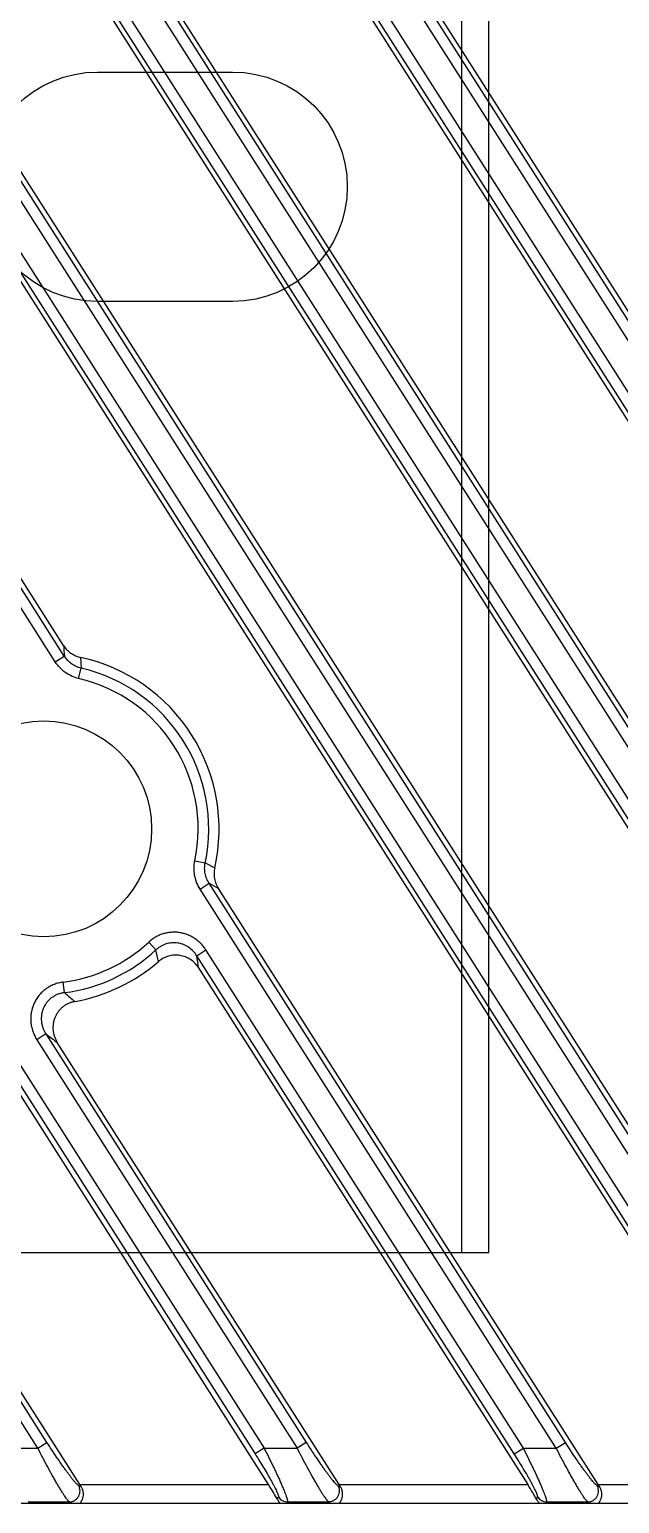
# Model space of a CAD drawing. Header units: millimetres. Extents: x 620 to 19791, y 2539 to 6969.
# Drawn here: x 14061.4 to 14083.3, y 3799.1 to 3853.7 of the extents above; entities that cross this region are included whole.
import ezdxf

# ---------------------------------------------------------------- set-up
doc = ezdxf.new("R2010")
doc.units = ezdxf.units.MM

# ---------------------------------------------------------------- blocks, each defined once
blk = doc.blocks.new('DTGFH')
at = {"color": 7, "linetype": 'Continuous'}
for p, q in [((8885.409, 4104.4), (8806.131, 4228.842)), ((8884.19, 4105.966), (8807.745, 4225.96)), ((8883.854, 4105.752), (8807.409, 4225.746)), ((8805.883, 4225.137), (8882.8, 4104.4)), ((8882.633, 4105.752), (8807.409, 4223.83)), ((8882.297, 4105.537), (8807.073, 4223.616)), ((8875.805, 4104.4), (8806.131, 4213.767)), ((8874.25, 4105.752), (8807.409, 4210.671)), ((8874.586, 4105.966), (8807.745, 4210.885)), ((8805.883, 4210.062), (8873.196, 4104.4)), ((8872.693, 4105.537), (8807.073, 4208.54)), ((8873.029, 4105.752), (8807.409, 4208.755)), ((8866.201, 4104.4), (8806.131, 4198.691)), ((8805.459, 4195.652), (8863.592, 4104.4)), ((8864.646, 4105.752), (8807.409, 4195.595)), ((8864.982, 4105.966), (8807.745, 4195.809)), ((8863.425, 4105.752), (8807.409, 4193.679)), ((8863.089, 4105.537), (8807.073, 4193.465)), ((8836.786, 4135.497), (8801.783, 4190.441)), ((8836.478, 4134.891), (8803.1, 4187.284)), ((8836.814, 4135.105), (8803.436, 4187.498)), ((8844.384, 4104.4), (8801.748, 4171.325)), ((8803.1, 4170.293), (8844.217, 4105.752)), ((8802.764, 4170.079), (8843.881, 4105.537)), ((8836.478, 4134.891), (8836.814, 4135.105)), ((8837.344, 4134.275), (8837.433, 4134.659)), ((8837.419, 4135.054), (8837.433, 4134.659)), ((8841.649, 4127.518), (8842.034, 4127.437)), ((8842.034, 4127.437), (8842.386, 4127.258)), ((8841.841, 4126.473), (8842.177, 4126.687)), ((8855.042, 4105.752), (8841.841, 4126.473)), ((8855.378, 4105.966), (8842.177, 4126.687)), ((8856.597, 4104.4), (8842.52, 4126.496)), ((8840.208, 4124.215), (8839.94, 4124.504)), ((8841.722, 4124.002), (8842.058, 4124.216)), ((8853.485, 4105.537), (8841.722, 4124.002)), ((8853.821, 4105.752), (8842.058, 4124.216)), ((8841.785, 4123.555), (8853.988, 4104.4)), ((8836.823, 4122.632), (8836.773, 4123.023)), ((8836.131, 4121.101), (8835.795, 4120.887)), ((8836.131, 4121.101), (8845.774, 4105.966)), ((8835.795, 4120.887), (8845.438, 4105.752)), ((8846.993, 4104.4), (8836.553, 4120.787)), ((8836.17, 4105.966), (8830.947, 4114.164)), ((8835.834, 4105.752), (8830.653, 4113.884)), ((8837.389, 4104.4), (8831.397, 4113.805)), ((8834.613, 4105.752), (8835.834, 4105.752)), ((8835.834, 4105.752), (8836.17, 4105.966)), ((8844.217, 4105.752), (8843.881, 4105.537)), ((8844.217, 4105.752), (8845.438, 4105.752)), ((8845.774, 4105.966), (8845.438, 4105.752)), ((8853.485, 4105.537), (8853.821, 4105.752)), ((8853.821, 4105.752), (8855.042, 4105.752)), ((8855.042, 4105.752), (8855.378, 4105.966)), ((8837.445, 4104.312), (8837.337, 4104.372)), ((8837.389, 4104.4), (8844.384, 4104.4)), ((8846.941, 4104.372), (8847.049, 4104.312)), ((8846.993, 4104.4), (8853.988, 4104.4)), ((8856.653, 4104.312), (8856.545, 4104.372)), ((8856.597, 4104.4), (8863.592, 4104.4)), ((9401.048, 4103.7), (8801.548, 4103.7)), ((8835.477, 4103.759), (8837.001, 4103.759)), ((8837.108, 4103.7), (8837.001, 4103.759)), ((8844.701, 4103.863), (8844.745, 4103.944)), ((8845.081, 4103.759), (8845.049, 4103.7)), ((8845.081, 4103.759), (8846.605, 4103.759)), ((8846.605, 4103.759), (8846.712, 4103.7)), ((8854.305, 4103.863), (8854.349, 4103.944)), ((8854.653, 4103.7), (8854.685, 4103.759)), ((8854.685, 4103.759), (8856.209, 4103.759)), ((8856.316, 4103.7), (8856.209, 4103.759))]:
    blk.add_line(p, q, dxfattribs=at)
blk.add_circle((8836.048, 4128.7), 4, dxfattribs=at)
for centre, radius, start, end in [((8969.978, 4144.907), 133.524, 184.04112, 184.20977), ((8836.048, 4128.7), 6.5, 347.1762, 77.8238), ((8836.048, 4128.7), 6.117, 348.0813, 76.9187), ((8836.048, 4128.7), 5.724, 348.0813, 76.9187), ((8905.372, 4239.703), 129.484, 240.7876, 240.96151), ((8836.048, 4128.7), 5.724, 277.2711, 312.8427), ((8836.048, 4128.7), 6.117, 277.2711, 312.8427), ((8836.048, 4128.7), 6.5, 280.2225, 310.8374), ((8807.542, 4117.139), 33.424, 11.4647, 12.2218), ((8784.82, 4115.677), 57.508, 7.87375, 8.32419), ((8854.644, 4142.823), 26.931, 228.5679, 229.6355), ((8859.225, 4151.615), 38.267, 232.8809, 233.6693), ((8845.083, 4104.161), 0.402, 212.7568, 269.7432), ((8854.687, 4104.161), 0.402, 212.7568, 269.7432)]:
    blk.add_arc(centre, radius, start, end, dxfattribs=at)
for centre, start_param, end_param in [((8837.461, 4104.4), 1.523567, 1.649478), ((8844.312, 4104.4), -2.493847, -1.618026), ((8847.065, 4104.4), 1.523567, 1.649478), ((8853.916, 4104.4), -2.493847, -1.618026), ((8856.669, 4104.4), 1.523567, 1.649478)]:
    blk.add_ellipse(centre, major_axis=(-0.449, 0.699), ratio=0.073624, start_param=start_param, end_param=end_param, dxfattribs=at)
for points, knots in [([(8836.786, 4135.497), (8836.821, 4135.442), (8836.903, 4135.337), (8837.054, 4135.207), (8837.228, 4135.109), (8837.355, 4135.068), (8837.419, 4135.054)], [0, 0, 0, 0, 0.250015, 0.500013, 0.750005, 1, 1, 1, 1]), ([(8837.344, 4134.275), (8837.255, 4134.296), (8837.082, 4134.354), (8836.845, 4134.491), (8836.639, 4134.671), (8836.527, 4134.815), (8836.478, 4134.891)], [0, 0, 0, 0, 0.249994, 0.49997, 0.749958, 1, 1, 1, 1]), ([(8837.433, 4134.659), (8837.37, 4134.674), (8837.245, 4134.717), (8837.076, 4134.816), (8836.929, 4134.946), (8836.849, 4135.05), (8836.814, 4135.105)], [0, 0, 0, 0, 0.250152, 0.500188, 0.750122, 1, 1, 1, 1]), ([(8841.841, 4126.473), (8841.792, 4126.55), (8841.709, 4126.712), (8841.633, 4126.975), (8841.61, 4127.248), (8841.63, 4127.429), (8841.649, 4127.518)], [0, 0, 0, 0, 0.249995, 0.499975, 0.749972, 1, 1, 1, 1]), ([(8842.177, 4126.687), (8842.142, 4126.742), (8842.081, 4126.858), (8842.025, 4127.047), (8842.007, 4127.242), (8842.021, 4127.373), (8842.034, 4127.437)], [0, 0, 0, 0, 0.249831, 0.499758, 0.749814, 1, 1, 1, 1]), ([(8842.386, 4127.258), (8842.372, 4127.193), (8842.355, 4127.061), (8842.37, 4126.862), (8842.424, 4126.67), (8842.485, 4126.552), (8842.52, 4126.496)], [0, 0, 0, 0, 0.249996, 0.499988, 0.749985, 1, 1, 1, 1]), ([(8842.058, 4124.216), (8842.031, 4124.259), (8841.971, 4124.342), (8841.87, 4124.456), (8841.757, 4124.559), (8841.634, 4124.649), (8841.501, 4124.725), (8841.362, 4124.787), (8841.216, 4124.832), (8841.066, 4124.862), (8840.914, 4124.875), (8840.761, 4124.87), (8840.61, 4124.849), (8840.462, 4124.811), (8840.319, 4124.757), (8840.183, 4124.687), (8840.056, 4124.603), (8839.978, 4124.538), (8839.94, 4124.504)], [0, 0, 0, 0, 0.062497, 0.125003, 0.187501, 0.250001, 0.312501, 0.375, 0.437499, 0.499998, 0.562496, 0.624995, 0.687494, 0.749993, 0.812493, 0.874992, 0.937501, 1, 1, 1, 1]), ([(8841.722, 4124.002), (8841.683, 4124.064), (8841.593, 4124.179), (8841.452, 4124.297), (8841.327, 4124.371), (8841.227, 4124.417), (8841.123, 4124.45), (8841.015, 4124.473), (8840.906, 4124.482), (8840.796, 4124.48), (8840.688, 4124.465), (8840.581, 4124.438), (8840.479, 4124.398), (8840.382, 4124.348), (8840.291, 4124.287), (8840.235, 4124.24), (8840.208, 4124.215)], [0, 0, 0, 0, 0.124684, 0.249432, 0.311928, 0.374444, 0.436979, 0.49953, 0.562094, 0.624665, 0.687241, 0.749813, 0.81238, 0.874933, 0.937481, 1, 1, 1, 1]), ([(8841.785, 4123.555), (8841.747, 4123.615), (8841.658, 4123.727), (8841.493, 4123.864), (8841.302, 4123.963), (8841.095, 4124.019), (8840.881, 4124.029), (8840.669, 4123.992), (8840.47, 4123.911), (8840.353, 4123.829), (8840.299, 4123.783)], [0, 0, 0, 0, 0.125015, 0.250019, 0.37502, 0.500016, 0.62501, 0.750003, 0.874997, 1, 1, 1, 1]), ([(8836.773, 4123.023), (8836.715, 4123.015), (8836.6, 4122.993), (8836.433, 4122.939), (8836.274, 4122.864), (8836.125, 4122.77), (8835.99, 4122.658), (8835.871, 4122.529), (8835.769, 4122.386), (8835.687, 4122.231), (8835.625, 4122.066), (8835.584, 4121.895), (8835.566, 4121.72), (8835.569, 4121.545), (8835.594, 4121.371), (8835.641, 4121.202), (8835.707, 4121.039), (8835.764, 4120.937), (8835.795, 4120.887)], [0, 0, 0, 0, 0.062499, 0.124999, 0.187498, 0.249996, 0.312494, 0.374992, 0.437489, 0.499987, 0.562486, 0.624984, 0.687484, 0.749984, 0.812486, 0.874987, 0.937496, 1, 1, 1, 1]), ([(8836.823, 4122.632), (8836.781, 4122.627), (8836.698, 4122.612), (8836.577, 4122.575), (8836.462, 4122.522), (8836.355, 4122.455), (8836.257, 4122.375), (8836.171, 4122.282), (8836.098, 4122.178), (8836.04, 4122.066), (8835.997, 4121.947), (8835.969, 4121.824), (8835.958, 4121.698), (8835.963, 4121.572), (8835.983, 4121.447), (8836.018, 4121.326), (8836.067, 4121.21), (8836.109, 4121.137), (8836.131, 4121.101)], [0, 0, 0, 0, 0.062458, 0.12495, 0.187471, 0.250018, 0.312584, 0.375161, 0.43774, 0.500313, 0.56287, 0.625405, 0.687911, 0.750387, 0.812832, 0.875244, 0.937637, 1, 1, 1, 1]), ([(8837.202, 4122.303), (8837.162, 4122.296), (8837.083, 4122.277), (8836.968, 4122.234), (8836.86, 4122.177), (8836.76, 4122.107), (8836.669, 4122.025), (8836.589, 4121.933), (8836.521, 4121.831), (8836.467, 4121.722), (8836.426, 4121.607), (8836.401, 4121.487), (8836.39, 4121.365), (8836.394, 4121.243), (8836.412, 4121.123), (8836.445, 4121.005), (8836.492, 4120.892), (8836.532, 4120.821), (8836.553, 4120.787)], [0, 0, 0, 0, 0.062495, 0.125002, 0.187499, 0.249998, 0.312497, 0.374997, 0.437497, 0.499996, 0.562495, 0.624995, 0.687496, 0.749997, 0.812498, 0.874995, 0.937504, 1, 1, 1, 1]), ([(8837.001, 4103.759), (8836.996, 4103.763), (8836.985, 4103.771), (8836.969, 4103.787), (8836.951, 4103.808), (8836.93, 4103.833), (8836.908, 4103.863), (8836.873, 4103.91), (8836.825, 4103.98), (8836.763, 4104.075), (8836.695, 4104.184), (8836.621, 4104.306), (8836.543, 4104.439), (8836.461, 4104.581), (8836.345, 4104.787), (8836.196, 4105.059), (8836.015, 4105.4), (8835.894, 4105.633), (8835.834, 4105.752)], [0, 0, 0, 0, 0.007664, 0.017477, 0.029447, 0.043543, 0.059716, 0.077906, 0.120046, 0.169342, 0.22513, 0.286734, 0.353486, 0.424739, 0.49987, 0.659399, 0.827544, 1, 1, 1, 1]), ([(8837.337, 4104.372), (8837.332, 4104.375), (8837.321, 4104.382), (8837.304, 4104.395), (8837.285, 4104.412), (8837.264, 4104.434), (8837.24, 4104.458), (8837.204, 4104.498), (8837.155, 4104.555), (8837.092, 4104.634), (8837.023, 4104.723), (8836.949, 4104.821), (8836.87, 4104.928), (8836.789, 4105.042), (8836.674, 4105.205), (8836.526, 4105.42), (8836.348, 4105.689), (8836.229, 4105.872), (8836.17, 4105.966)], [0, 0, 0, 0, 0.008615, 0.019455, 0.032505, 0.047714, 0.065009, 0.084305, 0.128526, 0.179599, 0.236742, 0.299202, 0.366274, 0.437309, 0.511707, 0.668418, 0.832402, 1, 1, 1, 1]), ([(8844.217, 4105.752), (8844.276, 4105.636), (8844.391, 4105.407), (8844.53, 4105.122), (8844.636, 4104.9), (8844.71, 4104.74), (8844.779, 4104.588), (8844.844, 4104.444), (8844.902, 4104.309), (8844.953, 4104.186), (8844.996, 4104.076), (8845.031, 4103.98), (8845.055, 4103.91), (8845.069, 4103.862), (8845.076, 4103.833), (8845.081, 4103.808), (8845.084, 4103.787), (8845.084, 4103.773), (8845.083, 4103.764), (8845.082, 4103.761), (8845.081, 4103.759)], [0, 0, 0, 0, 0.17863, 0.352747, 0.436605, 0.51745, 0.594578, 0.667244, 0.734677, 0.796087, 0.850691, 0.897742, 0.936571, 0.952732, 0.966652, 0.978305, 0.98769, 0.994858, 0.997662, 1, 1, 1, 1]), ([(8845.438, 4105.752), (8845.498, 4105.633), (8845.619, 4105.4), (8845.8, 4105.059), (8845.949, 4104.787), (8846.065, 4104.581), (8846.147, 4104.439), (8846.225, 4104.306), (8846.299, 4104.184), (8846.367, 4104.075), (8846.429, 4103.98), (8846.477, 4103.91), (8846.512, 4103.863), (8846.534, 4103.833), (8846.555, 4103.808), (8846.573, 4103.787), (8846.589, 4103.771), (8846.6, 4103.763), (8846.605, 4103.759)], [0, 0, 0, 0, 0.172457, 0.340604, 0.500133, 0.575264, 0.646516, 0.713267, 0.77487, 0.830657, 0.879953, 0.922093, 0.940283, 0.956456, 0.970552, 0.982522, 0.992336, 1, 1, 1, 1]), ([(8845.774, 4105.966), (8845.833, 4105.872), (8845.952, 4105.689), (8846.131, 4105.42), (8846.278, 4105.205), (8846.393, 4105.042), (8846.474, 4104.928), (8846.553, 4104.821), (8846.627, 4104.723), (8846.696, 4104.634), (8846.759, 4104.555), (8846.808, 4104.498), (8846.844, 4104.458), (8846.868, 4104.434), (8846.889, 4104.412), (8846.908, 4104.395), (8846.925, 4104.382), (8846.936, 4104.375), (8846.941, 4104.372)], [0, 0, 0, 0, 0.1676, 0.331584, 0.488296, 0.562693, 0.633727, 0.700799, 0.763258, 0.8204, 0.871473, 0.915693, 0.93499, 0.952285, 0.967494, 0.980544, 0.991384, 1, 1, 1, 1]), ([(8854.685, 4103.759), (8854.686, 4103.761), (8854.687, 4103.764), (8854.688, 4103.773), (8854.688, 4103.787), (8854.685, 4103.808), (8854.68, 4103.833), (8854.673, 4103.862), (8854.659, 4103.91), (8854.636, 4103.98), (8854.6, 4104.076), (8854.557, 4104.186), (8854.506, 4104.309), (8854.448, 4104.444), (8854.384, 4104.588), (8854.314, 4104.74), (8854.24, 4104.9), (8854.134, 4105.122), (8853.995, 4105.407), (8853.88, 4105.636), (8853.821, 4105.752)], [0, 0, 0, 0, 0.002337, 0.005141, 0.012309, 0.021692, 0.033343, 0.047262, 0.063422, 0.102249, 0.149298, 0.203902, 0.265312, 0.332745, 0.405412, 0.48254, 0.563386, 0.647245, 0.821366, 1, 1, 1, 1]), ([(8856.209, 4103.759), (8856.204, 4103.763), (8856.194, 4103.771), (8856.177, 4103.787), (8856.159, 4103.808), (8856.138, 4103.833), (8856.116, 4103.863), (8856.081, 4103.91), (8856.033, 4103.98), (8855.971, 4104.075), (8855.903, 4104.184), (8855.83, 4104.306), (8855.751, 4104.439), (8855.669, 4104.581), (8855.554, 4104.787), (8855.404, 4105.059), (8855.223, 4105.4), (8855.102, 4105.633), (8855.042, 4105.752)], [0, 0, 0, 0, 0.007664, 0.017477, 0.029447, 0.043543, 0.059716, 0.077906, 0.120046, 0.169342, 0.22513, 0.286734, 0.353486, 0.424739, 0.49987, 0.659399, 0.827544, 1, 1, 1, 1]), ([(8856.545, 4104.372), (8856.54, 4104.375), (8856.529, 4104.382), (8856.512, 4104.395), (8856.493, 4104.412), (8856.472, 4104.434), (8856.448, 4104.458), (8856.413, 4104.498), (8856.363, 4104.555), (8856.3, 4104.634), (8856.231, 4104.723), (8856.157, 4104.821), (8856.079, 4104.928), (8855.997, 4105.042), (8855.882, 4105.205), (8855.735, 4105.42), (8855.556, 4105.689), (8855.437, 4105.872), (8855.378, 4105.966)], [0, 0, 0, 0, 0.008615, 0.019455, 0.032505, 0.047714, 0.065009, 0.084305, 0.128526, 0.179599, 0.236742, 0.299202, 0.366274, 0.437309, 0.511707, 0.668418, 0.832402, 1, 1, 1, 1]), ([(8843.881, 4105.537), (8843.938, 4105.448), (8844.051, 4105.269), (8844.212, 4105.004), (8844.34, 4104.788), (8844.434, 4104.623), (8844.499, 4104.507), (8844.558, 4104.398), (8844.61, 4104.298), (8844.655, 4104.207), (8844.687, 4104.138), (8844.708, 4104.089), (8844.721, 4104.058), (8844.732, 4104.029), (8844.739, 4104.005), (8844.745, 4103.984), (8844.747, 4103.969), (8844.748, 4103.959), (8844.748, 4103.951), (8844.746, 4103.946), (8844.745, 4103.944)], [0, 0, 0, 0, 0.175673, 0.347519, 0.511196, 0.588381, 0.661487, 0.7297, 0.792145, 0.847915, 0.896102, 0.917087, 0.935869, 0.952372, 0.966531, 0.978313, 0.987727, 0.991571, 0.994868, 1, 1, 1, 1]), ([(8854.349, 4103.944), (8854.351, 4103.946), (8854.352, 4103.951), (8854.352, 4103.959), (8854.351, 4103.969), (8854.349, 4103.984), (8854.343, 4104.005), (8854.336, 4104.029), (8854.325, 4104.057), (8854.313, 4104.089), (8854.291, 4104.138), (8854.259, 4104.207), (8854.214, 4104.298), (8854.162, 4104.398), (8854.103, 4104.507), (8854.038, 4104.623), (8853.944, 4104.788), (8853.816, 4105.004), (8853.655, 4105.269), (8853.542, 4105.448), (8853.485, 4105.537)], [0, 0, 0, 0, 0.005131, 0.008428, 0.012271, 0.021684, 0.033464, 0.047622, 0.064124, 0.082905, 0.10389, 0.152077, 0.207846, 0.270293, 0.338506, 0.411613, 0.488798, 0.652475, 0.824325, 1, 1, 1, 1]), ([(8837.001, 4103.759), (8837.036, 4103.76), (8837.106, 4103.77), (8837.203, 4103.813), (8837.287, 4103.88), (8837.35, 4103.966), (8837.389, 4104.066), (8837.4, 4104.172), (8837.384, 4104.277), (8837.355, 4104.342), (8837.337, 4104.372)], [0, 0, 0, 0, 0.124309, 0.249137, 0.374435, 0.5, 0.625565, 0.750863, 0.875691, 1, 1, 1, 1]), ([(8837.434, 4103.7), (8837.431, 4103.7), (8837.427, 4103.7), (8837.422, 4103.702), (8837.42, 4103.703), (8837.417, 4103.705), (8837.415, 4103.707), (8837.414, 4103.711), (8837.415, 4103.715), (8837.416, 4103.72), (8837.419, 4103.727), (8837.423, 4103.737), (8837.429, 4103.747), (8837.436, 4103.759), (8837.444, 4103.772), (8837.452, 4103.787), (8837.463, 4103.808), (8837.477, 4103.838), (8837.493, 4103.878), (8837.506, 4103.922), (8837.516, 4103.971), (8837.521, 4104.024), (8837.521, 4104.08), (8837.514, 4104.139), (8837.5, 4104.198), (8837.477, 4104.257), (8837.457, 4104.294), (8837.445, 4104.312)], [0, 0, 0, 0, 0.012577, 0.017811, 0.022415, 0.026524, 0.030371, 0.038422, 0.043171, 0.048577, 0.06156, 0.077442, 0.095999, 0.116978, 0.140127, 0.165209, 0.192065, 0.250601, 0.315018, 0.384942, 0.460136, 0.540384, 0.625394, 0.714676, 0.807485, 0.902935, 1, 1, 1, 1]), ([(8846.941, 4104.372), (8846.959, 4104.342), (8846.988, 4104.277), (8847.004, 4104.172), (8846.993, 4104.066), (8846.954, 4103.966), (8846.891, 4103.88), (8846.807, 4103.813), (8846.71, 4103.77), (8846.64, 4103.76), (8846.605, 4103.759)], [0, 0, 0, 0, 0.124309, 0.249137, 0.374435, 0.5, 0.625565, 0.750863, 0.875691, 1, 1, 1, 1]), ([(8847.038, 4103.7), (8847.035, 4103.7), (8847.031, 4103.7), (8847.027, 4103.702), (8847.024, 4103.703), (8847.021, 4103.705), (8847.019, 4103.707), (8847.018, 4103.711), (8847.019, 4103.715), (8847.02, 4103.72), (8847.023, 4103.727), (8847.027, 4103.737), (8847.033, 4103.747), (8847.04, 4103.759), (8847.048, 4103.772), (8847.056, 4103.787), (8847.067, 4103.808), (8847.081, 4103.838), (8847.097, 4103.878), (8847.11, 4103.922), (8847.12, 4103.971), (8847.125, 4104.024), (8847.125, 4104.08), (8847.118, 4104.139), (8847.104, 4104.198), (8847.081, 4104.257), (8847.061, 4104.294), (8847.049, 4104.312)], [0, 0, 0, 0, 0.012577, 0.017811, 0.022415, 0.026524, 0.030371, 0.038422, 0.043171, 0.048577, 0.06156, 0.077442, 0.095999, 0.116978, 0.140127, 0.165209, 0.192065, 0.250601, 0.315018, 0.384942, 0.460136, 0.540384, 0.625394, 0.714676, 0.807485, 0.902935, 1, 1, 1, 1]), ([(8856.209, 4103.759), (8856.244, 4103.76), (8856.314, 4103.77), (8856.411, 4103.813), (8856.495, 4103.88), (8856.558, 4103.966), (8856.597, 4104.066), (8856.608, 4104.172), (8856.592, 4104.277), (8856.563, 4104.342), (8856.545, 4104.372)], [0, 0, 0, 0, 0.124309, 0.249137, 0.374435, 0.5, 0.625565, 0.750863, 0.875691, 1, 1, 1, 1]), ([(8856.642, 4103.7), (8856.639, 4103.7), (8856.635, 4103.7), (8856.631, 4103.702), (8856.628, 4103.703), (8856.626, 4103.705), (8856.623, 4103.707), (8856.623, 4103.711), (8856.623, 4103.715), (8856.624, 4103.72), (8856.627, 4103.727), (8856.631, 4103.737), (8856.637, 4103.747), (8856.644, 4103.759), (8856.652, 4103.772), (8856.66, 4103.787), (8856.671, 4103.808), (8856.685, 4103.838), (8856.701, 4103.878), (8856.714, 4103.922), (8856.724, 4103.971), (8856.729, 4104.024), (8856.729, 4104.08), (8856.722, 4104.139), (8856.708, 4104.198), (8856.686, 4104.257), (8856.665, 4104.294), (8856.653, 4104.312)], [0, 0, 0, 0, 0.012577, 0.017811, 0.022415, 0.026523, 0.03037, 0.038422, 0.043171, 0.048577, 0.061559, 0.077442, 0.095999, 0.116977, 0.140127, 0.16521, 0.192065, 0.250599, 0.315017, 0.384942, 0.460137, 0.540386, 0.625396, 0.714677, 0.807487, 0.902936, 1, 1, 1, 1]), ([(8844.701, 4103.863), (8844.707, 4103.85), (8844.72, 4103.827), (8844.741, 4103.795), (8844.759, 4103.772), (8844.773, 4103.755), (8844.782, 4103.744), (8844.791, 4103.734), (8844.798, 4103.726), (8844.804, 4103.718), (8844.808, 4103.713), (8844.81, 4103.709), (8844.811, 4103.706), (8844.811, 4103.703), (8844.809, 4103.702), (8844.807, 4103.701), (8844.805, 4103.7), (8844.804, 4103.7), (8844.803, 4103.7)], [0, 0, 0, 0, 0.204317, 0.392896, 0.563403, 0.640806, 0.712092, 0.776327, 0.832529, 0.879525, 0.916233, 0.930591, 0.942394, 0.959733, 0.967501, 0.976309, 0.987004, 1, 1, 1, 1]), ([(8854.305, 4103.863), (8854.311, 4103.85), (8854.324, 4103.827), (8854.345, 4103.795), (8854.363, 4103.772), (8854.377, 4103.755), (8854.386, 4103.744), (8854.395, 4103.734), (8854.402, 4103.726), (8854.408, 4103.718), (8854.412, 4103.713), (8854.414, 4103.709), (8854.415, 4103.706), (8854.415, 4103.703), (8854.413, 4103.702), (8854.412, 4103.701), (8854.409, 4103.7), (8854.408, 4103.7), (8854.407, 4103.7)], [0, 0, 0, 0, 0.204317, 0.392896, 0.563403, 0.640806, 0.712092, 0.776327, 0.832529, 0.879525, 0.916233, 0.930591, 0.942394, 0.959733, 0.967501, 0.976309, 0.987004, 1, 1, 1, 1])]:
    blk.add_open_spline(points, degree=3, knots=knots, dxfattribs=at)
blk = doc.blocks.new('*U116')
blk.add_blockref('DTGFH', (-9101.048, -4276.2))
blk = doc.blocks.new('*U117')
at = {"color": 0, "linetype": 'ByBlock', "lineweight": -2, "transparency": 16777216}
blk.add_blockref('*U116', (0, 0), dxfattribs=at)
blk = doc.blocks.new('ERTFHGJ')
at = {"color": 40, "linetype": 'Continuous', "true_color": 0xf8d731}
for p, q in [((8878.457, 3617.77), (8878.457, 3696.77)), ((8879.457, 3617.77), (8879.457, 3696.77)), ((8892.957, 3661.52), (8887.957, 3661.52)), ((8887.957, 3653.02), (8892.957, 3653.02)), ((8925.457, 3617.77), (8878.457, 3617.77))]:
    blk.add_line(p, q, dxfattribs=at)
for centre, start, end in [((8887.957, 3657.27), 90, 270), ((8892.957, 3657.27), 270, 90)]:
    blk.add_arc(centre, 4.25, start, end, dxfattribs=at)
blk = doc.blocks.new('ryfh')
at = {"xscale": -1}
blk.add_blockref('ERTFHGJ', (17197.083, 190.944), dxfattribs=at)

msp = doc.modelspace()

# ---------------------------------------------------------------- block references
for name, p in [('*U117', (14326.96016, 3971.56341)), ('ryfh', (5759.83352, -0.35097))]:
    msp.add_blockref(name, p)

doc.saveas('drawing.dxf')
